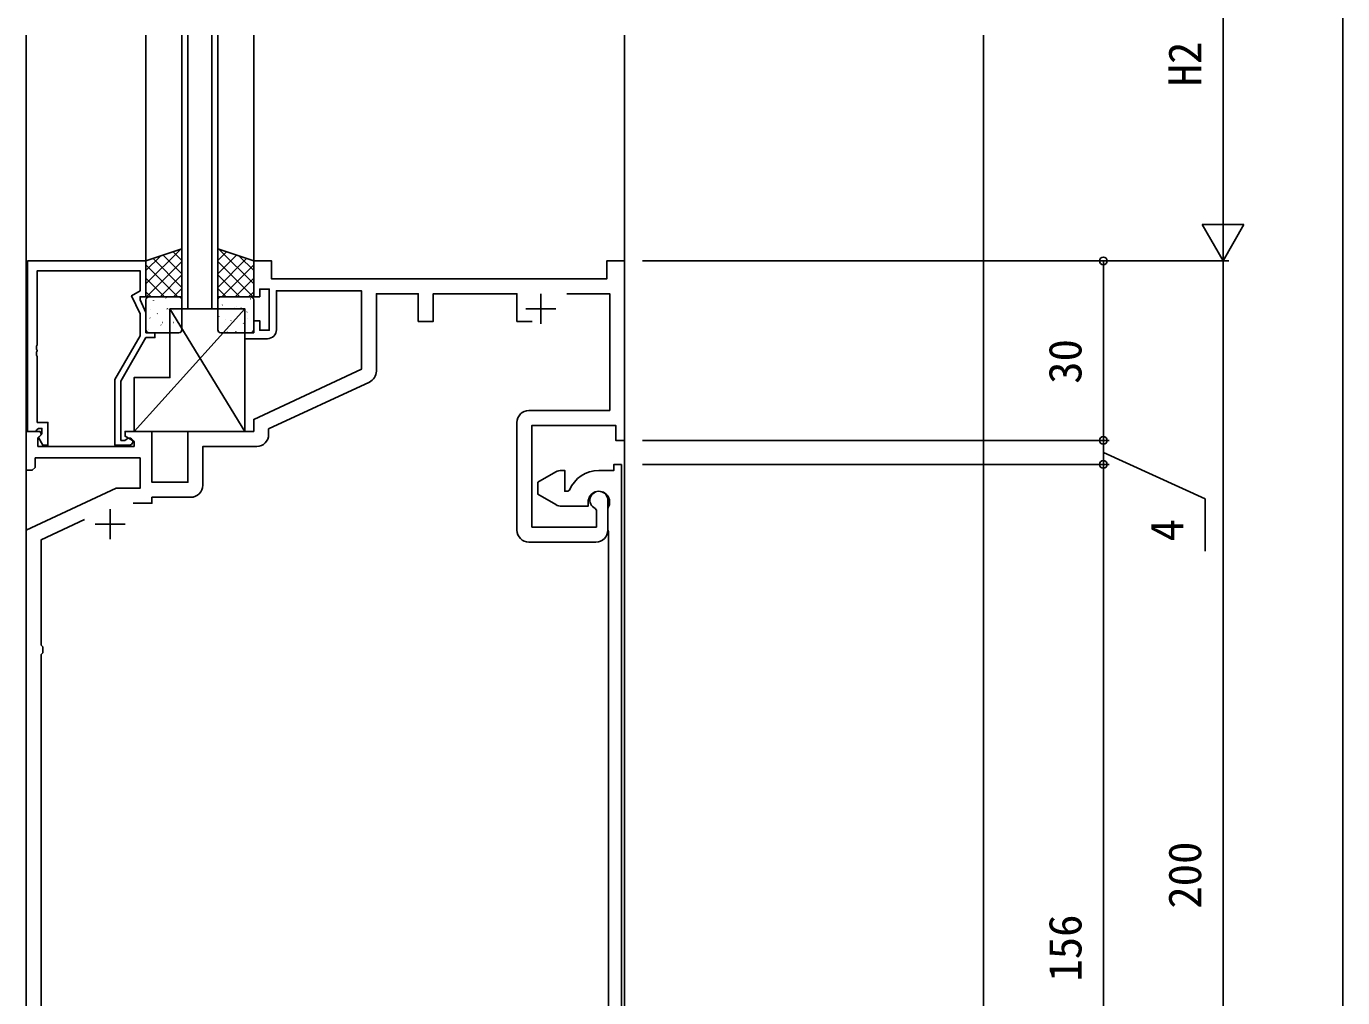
# Model space of a CAD drawing. Units: millimetres, scale not verified. Extents: x -437 to 438, y -681 to 679.
# Drawn here: x -260.4 to -40.4, y 265.2 to 427.5 of the extents above; entities that cross this region are included whole.
import ezdxf
from ezdxf.enums import TextEntityAlignment as Align

# ---------------------------------------------------------------- set-up
doc = ezdxf.new("R2010")
doc.units = ezdxf.units.MM
doc.header["$LTSCALE"] = 4
for name, color, linetype in [('0-2_YKK_11', 7, 'Continuous'), ('0-3_YKK_12', 2, 'Continuous'), ('0-4_YKK_13', 4, 'Continuous'), ('0-5_YKK_D', 6, 'Continuous'), ('0-7_YSS_K', 3, 'Continuous')]:
    doc.layers.add(name, color=color, linetype=linetype)
doc.styles.add('ＭＳ ゴシック', font='')
doc.styles.get('ＭＳ ゴシック').set_extended_font_data('MS Gothic')

msp = doc.modelspace()

# ---------------------------------------------------------------- linework, layer by layer
at = {"layer": '0-2_YKK_11'}
for p, q in [((-174.385, 382.796), (-174.385, 377.796)), ((-176.885, 380.296), (-171.885, 380.296)), ((-178.385, 361.296), (-178.385, 343.296)), ((-163.185, 343.296), (-163.185, 348.296)), ((-246.385, 346.796), (-246.385, 341.796)), ((-248.885, 344.296), (-243.885, 344.296)), ((-176.385, 341.296), (-165.185, 341.296))]:
    msp.add_line(p, q, dxfattribs=at)
for points in [[(-260.185, 388.294), (-260.185, 359.794), (-258.855, 359.794), (-258.555, 360.094), (-258.355, 360.294), (-257.785, 360.294), (-257.785, 359.368), (-258.359, 358.794), (-257.609, 357.494), (-256.785, 357.494), (-256.785, 361.294), (-258.555, 361.294), (-258.555, 372.336), (-258.675, 372.519), (-258.675, 373.069), (-258.555, 373.253), (-258.555, 373.336), (-258.675, 373.519), (-258.675, 374.069), (-258.555, 374.253), (-258.555, 386.664), (-241.385, 386.664), (-241.385, 383.294), (-242.806, 382.474), (-241.385, 379.428), (-241.385, 375.762), (-245.585, 368.488), (-245.585, 357.494), (-243.185, 357.494)], [(-243.684, 358.428), (-243.934, 358.294), (-244.585, 358.294), (-244.585, 368.22), (-240.385, 375.494), (-238.885, 375.494), (-238.885, 376.294), (-240.385, 376.294), (-240.385, 379.65), (-241.385, 381.794), (-241.385, 382.294), (-240.385, 382.294), (-240.385, 388.294), (-260.185, 388.294)], [(-165.294, 346.924), (-165.115, 346.65), (-165.115, 343.796), (-175.885, 343.796), (-175.885, 360.796), (-161.885, 360.796), (-161.885, 358.296), (-160.385, 358.296), (-160.385, 388.296), (-163.385, 388.296), (-163.385, 385.296), (-219.385, 385.296), (-219.385, 388.296), (-222.385, 388.296), (-222.385, 382.296), (-221.385, 382.296), (-221.385, 383.596), (-219.785, 383.596), (-219.785, 376.696), (-221.385, 376.696), (-221.385, 378.296), (-222.385, 378.296), (-222.385, 376.296), (-223.885, 376.296), (-223.885, 375.296), (-220.085, 375.296)], [(-218.585, 376.796), (-218.585, 383.296), (-204.385, 383.296), (-204.385, 370.189), (-222.385, 361.795), (-222.385, 359.796), (-233.385, 359.796), (-233.385, 351.296), (-239.385, 351.296), (-239.385, 359.796), (-243.885, 359.796), (-243.885, 358.996), (-242.385, 358.13), (-242.385, 357.296), (-258.455, 357.296), (-258.455, 358.701), (-257.876, 359.281), (-258.085, 359.796), (-260.385, 359.796), (-260.385, 353.296), (-259.385, 353.296), (-258.885, 353.796), (-258.885, 355.366), (-241.385, 355.366), (-241.385, 350.296), (-245.374, 350.296), (-260.385, 343.296), (-260.385, 188.296)], [(-201.885, 369.87), (-201.885, 382.796), (-194.885, 382.796), (-194.885, 378.196), (-192.385, 378.196), (-192.385, 382.796), (-178.385, 382.796), (-178.385, 378.196), (-175.835, 378.196)], [(-170.037, 382.796), (-162.885, 382.796), (-162.885, 363.296), (-176.385, 363.296)], [(-219.885, 359.296), (-219.885, 360.203), (-203.04, 368.058)], [(-230.885, 350.796), (-230.885, 357.296), (-221.885, 357.296)], [(-160.886, 354.292), (-160.886, 188.292), (-164.886, 188.292), (-164.886, 191.792), (-164.086, 191.792), (-163.886, 189.792), (-162.816, 189.792), (-162.816, 197.292), (-163.886, 197.292), (-164.086, 195.292), (-164.886, 195.292), (-164.886, 198.292), (-163.086, 198.292), (-163.086, 343.038), (-163.127, 343.188), (-163.131, 343.197), (-163.141, 343.214), (-163.146, 343.222), (-163.186, 343.372), (-163.186, 346.91), (-163.144, 347.065)], [(-164.686, 353.292), (-162.186, 353.292), (-162.186, 354.292), (-160.886, 354.292)], [(-171.886, 347.56), (-174.886, 349.292), (-174.886, 351.292), (-171.886, 353.024)], [(-170.886, 353.292), (-170.386, 353.292), (-170.386, 349.792), (-169.878, 349.792), (-169.6, 349.98)], [(-242.524, 347.796), (-239.385, 347.796), (-239.385, 348.796), (-232.885, 348.796)], [(-166.486, 347.992), (-166.486, 347.292), (-170.886, 347.292)], [(-242.715, 192.406), (-242.315, 191.916), (-242.315, 190.796), (-257.885, 190.796), (-257.885, 222.502), (-257.623, 222.799), (-257.623, 223.792), (-257.885, 224.089), (-257.885, 232.502), (-257.623, 232.799), (-257.623, 233.792), (-257.885, 234.089), (-257.885, 322.502), (-257.623, 322.799), (-257.623, 323.792), (-257.885, 324.089), (-257.885, 341.703), (-250.685, 345.061)]]:
    msp.add_lwpolyline(points, dxfattribs=at)
for centre, radius, start, end in [((-220.085, 376.796), 1.5, 270.00001, 359.99999), ((-203.885, 369.87), 2, 295, 0), ((-176.385, 361.296), 2, 90.00001, 179.99999), ((-243.185, 358.094), 0.6, 270.00003, 146.25104), ((-221.885, 359.296), 2, 270.00001, 359.99999), ((-170.886, 351.292), 2, 89.99998, 120), ((-164.686, 347.992), 5.3, 89.99999, 157.9757), ((-232.885, 350.796), 2, 270.00001, 359.99999), ((-164.686, 347.992), 1.8, 328.99728, 179.99999), ((-164.685, 348.296), 1.5, 0.00002, 246.07405), ((-170.886, 349.292), 2, 240, 270.00002), ((-176.385, 343.296), 2, 180.00001, 269.99999), ((-165.185, 343.296), 2, 270.00001, 359.99999)]:
    msp.add_arc(centre, radius, start, end, dxfattribs=at)
at = {"layer": '0-3_YKK_12'}
for p, q in [((-260.385, 426.001), (-260.385, 112.793)), ((-240.385, 388.294), (-240.385, 426.001)), ((-234.385, 380.296), (-234.385, 426.001)), ((-233.385, 380.296), (-233.385, 426.001)), ((-229.385, 380.296), (-229.385, 426.001)), ((-228.385, 380.296), (-228.385, 426.001)), ((-222.385, 388.296), (-222.385, 426.001)), ((-160.385, 426.001), (-160.385, 112.793)), ((-228.385, 380.296), (-234.385, 380.296))]:
    msp.add_line(p, q, dxfattribs=at)
at = {"layer": '0-4_YKK_13'}
for p, q in [((-234.606, 390.222), (-240.385, 384.442)), ((-235.833, 389.813), (-234.385, 388.365)), ((-226.938, 389.812), (-228.389, 388.362)), ((-228.163, 390.22), (-222.385, 384.442)), ((-237.973, 389.1), (-240.385, 386.688)), ((-240.385, 387.63), (-235.051, 382.296)), ((-234.385, 388.197), (-240.287, 382.296)), ((-239.201, 388.69), (-234.385, 383.875)), ((-237.517, 389.252), (-234.385, 386.12)), ((-225.254, 389.251), (-228.389, 386.116)), ((-223.57, 388.69), (-228.389, 383.871)), ((-228.389, 388.201), (-222.484, 382.296)), ((-222.385, 387.63), (-227.72, 382.296)), ((-224.797, 389.099), (-222.385, 386.688)), ((-240.385, 385.385), (-237.296, 382.296)), ((-234.385, 385.952), (-238.042, 382.296)), ((-228.389, 385.956), (-224.729, 382.296)), ((-222.385, 385.385), (-225.475, 382.296)), ((-240.385, 383.14), (-239.541, 382.296)), ((-234.385, 383.707), (-235.797, 382.296)), ((-228.389, 383.711), (-226.974, 382.296)), ((-222.385, 383.14), (-223.23, 382.296)), ((-240.385, 376.796), (-240.385, 381.796)), ((-239.885, 382.296), (-234.885, 382.296)), ((-239.148, 381.675), (-239.104, 381.651)), ((-237.755, 382.201), (-237.748, 382.193)), ((-237.071, 382.107), (-237.027, 382.083)), ((-234.403, 380.65), (-234.385, 380.64)), ((-234.385, 381.796), (-234.385, 376.796)), ((-228.389, 381.796), (-228.389, 376.796)), ((-222.885, 382.296), (-227.889, 382.296)), ((-227.595, 380.941), (-227.639, 380.917)), ((-225.199, 380.664), (-225.205, 380.656)), ((-222.851, 381.966), (-222.894, 381.942)), ((-222.385, 376.796), (-222.385, 381.796)), ((-223.885, 380.296), (-242.385, 359.796)), ((-239.746, 378.804), (-239.699, 378.716)), ((-239.574, 380.218), (-239.568, 380.211)), ((-238.505, 379.483), (-238.461, 379.459)), ((-236.857, 380.328), (-236.81, 380.24)), ((-236.48, 380.217), (-236.436, 380.193)), ((-236.385, 380.296), (-223.885, 359.796)), ((-235.813, 380.033), (-235.807, 380.026)), ((-228.186, 379.051), (-228.23, 379.027)), ((-227.14, 378.496), (-227.147, 378.489)), ((-225.518, 380.508), (-225.562, 380.484)), ((-224.452, 380.458), (-224.499, 380.37)), ((-223.494, 379.774), (-223.538, 379.75)), ((-223.379, 378.681), (-223.386, 378.674)), ((-239.938, 376.859), (-239.894, 376.835)), ((-234.885, 376.296), (-239.885, 376.296)), ((-237.913, 377.593), (-237.869, 377.569)), ((-237.599, 378.013), (-237.593, 378.006)), ((-235.837, 378.026), (-235.793, 378.002)), ((-227.889, 376.296), (-222.885, 376.296)), ((-226.753, 376.427), (-226.797, 376.403)), ((-226.161, 378.317), (-226.205, 378.293)), ((-225.354, 376.476), (-225.361, 376.469)), ((-224.085, 377.884), (-224.129, 377.86))]:
    msp.add_line(p, q, dxfattribs=at)
for points in [[(-234.385, 390.296), (-240.385, 388.296), (-240.385, 382.296), (-234.385, 382.296)], [(-228.389, 390.296), (-222.385, 388.296), (-222.385, 382.296), (-228.389, 382.296)], [(-236.385, 380.296), (-223.885, 380.296), (-223.885, 359.796), (-242.385, 359.796), (-242.385, 368.796), (-236.385, 368.796)]]:
    msp.add_lwpolyline(points, close=True, dxfattribs=at)
for centre, start, end in [((-239.885, 381.796), 90, 180), ((-234.885, 381.796), 0, 90), ((-227.889, 381.796), 90, 180), ((-222.885, 381.796), 0, 90), ((-239.885, 376.796), 180, 270), ((-234.885, 376.796), 270, 0), ((-227.889, 376.796), 180, 270), ((-222.885, 376.796), 270, 0)]:
    msp.add_arc(centre, 0.5, start, end, dxfattribs=at)
at = {"layer": '0-5_YKK_D'}
for p, q in [((-60.382, 395.292), (-60.382, 452.297)), ((-40.382, -33.704), (-40.382, 452.297)), ((-60.382, 388.292), (-60.382, 400.417)), ((-60.382, 388.292), (-63.882, 394.355)), ((-56.882, 394.355), (-63.882, 394.355)), ((-60.382, 388.292), (-56.882, 394.355)), ((-157.385, 388.292), (-79.382, 388.292)), ((-157.385, 388.292), (-59.382, 388.292)), ((-157.385, 388.292), (-59.382, 388.292)), ((-80.382, 388.292), (-80.382, 358.296)), ((-60.382, 188.292), (-60.382, 388.292)), ((-157.385, 358.296), (-79.382, 358.296)), ((-157.385, 358.296), (-79.382, 358.296)), ((-80.382, 358.296), (-80.382, 354.292)), ((-157.385, 354.292), (-79.382, 354.292)), ((-157.385, 354.292), (-79.382, 354.292)), ((-80.382, 354.292), (-80.382, 198.292))]:
    msp.add_line(p, q, dxfattribs=at)
msp.add_lwpolyline([(-80.382, 356.294), (-63.382, 348.514), (-63.382, 339.784)], dxfattribs=at)
for centre in [(-80.382, 388.292), (-80.382, 358.296), (-80.382, 358.296), (-80.382, 354.292), (-80.382, 354.292)]:
    msp.add_circle(centre, 0.637, dxfattribs=at)
at = {"layer": '0-7_YSS_K'}
msp.add_line((-100.386, 426.005), (-100.386, 112.795), dxfattribs=at)

# ---------------------------------------------------------------- texts
at = {"layer": '0-5_YKK_D', "style": 'ＭＳ ゴシック'}
for s, p in [('H2', (-62.382, 417.466)), ('30', (-82.382, 367.754)), ('4', (-65.382, 341.4)), ('200', (-62.382, 280.025)), ('156', (-82.382, 267.833))]:
    msp.add_text(s, height=5.499, rotation=90, dxfattribs=at).set_placement(p, align=Align.BOTTOM_LEFT)

doc.saveas('drawing.dxf')
